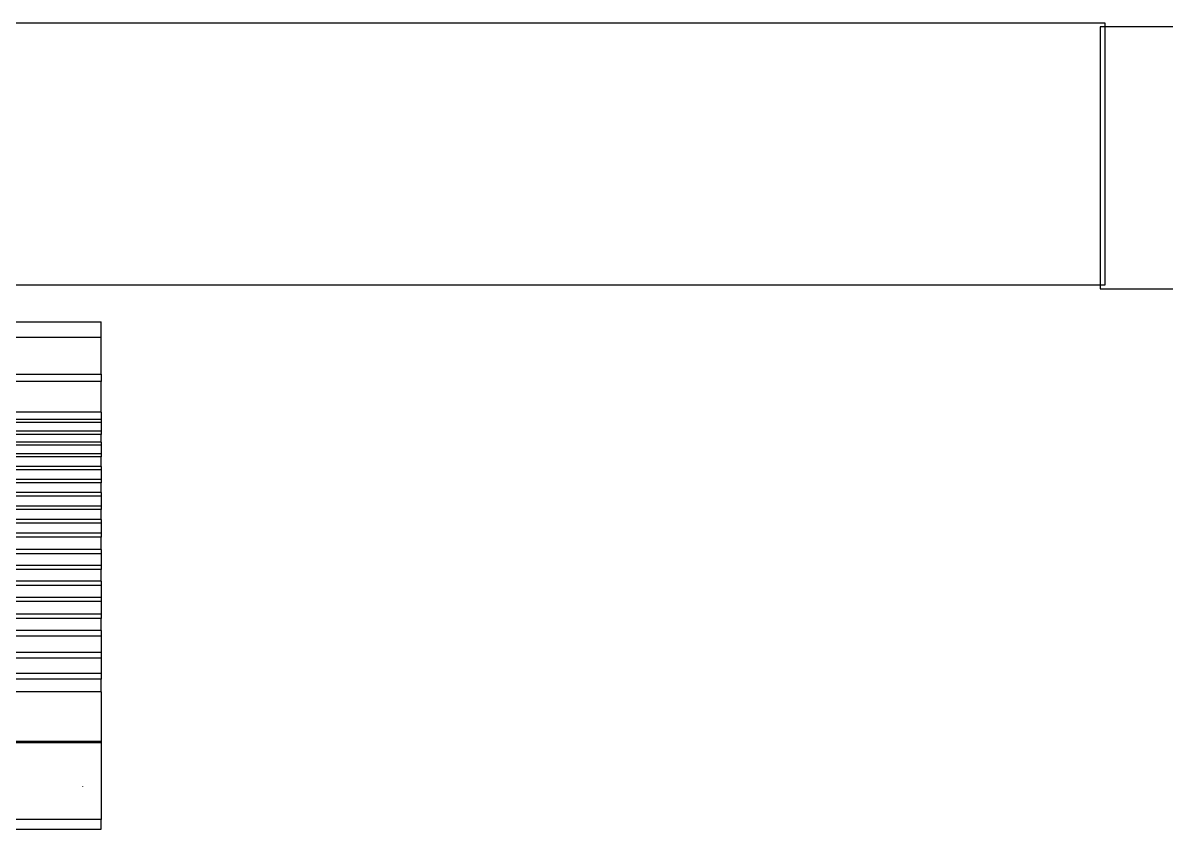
# Model space of a CAD drawing. Header units: inches. Extents: x -106706990 to 300603, y -86718466 to 1728185.
# Drawn here: x 29170 to 29824, y 43893 to 44354 of the extents above; entities that cross this region are included whole.
import ezdxf

# ---------------------------------------------------------------- set-up
doc = ezdxf.new("R2010")
doc.units = ezdxf.units.IN
doc.header["$MEASUREMENT"] = 0
for name, color, linetype in [('A-WALL', 1, 'Continuous'), ('A-WIN', 9, 'Continuous'), ('Edges', 7, 'Continuous')]:
    doc.layers.add(name, color=color, linetype=linetype)

# ---------------------------------------------------------------- blocks, each defined once
blk = doc.blocks.new('A$C04C40081')
at = {"layer": 'A-WIN', "color": 8}
for p, q in [((850, 150), (50, 150)), ((850, 75), (50, 75)), ((850, 0), (50, 0))]:
    blk.add_line(p, q, dxfattribs=at)
at = {"layer": 'A-WIN', "color": 8, "linetype": 'Continuous'}
for points in [[(50, 150), (0, 150), (0, 0), (50, 0)], [(850, 150), (900, 150), (900, 0), (850, 0)]]:
    blk.add_lwpolyline(points, close=True, dxfattribs=at)
blk = doc.blocks.new('air con')
at = {"layer": 'Edges'}
for p, q in [((71.402, 41.898), (152.402, 41.898)), ((152.402, 41.095), (152.402, 41.898)), ((71.402, 41.095), (152.402, 41.095)), ((152.402, 39.122), (152.402, 41.095)), ((71.402, 39.122), (152.402, 39.122)), ((152.402, 39.122), (152.402, 38.724)), ((152.402, 38.724), (71.402, 38.724)), ((152.402, 37.092), (152.402, 38.724)), ((152.402, 37.092), (71.402, 37.092)), ((152.402, 36.701), (71.402, 36.701)), ((152.402, 36.542), (71.402, 36.542)), ((152.402, 37.092), (152.402, 36.701)), ((152.402, 36.701), (152.402, 36.542)), ((152.402, 36.542), (152.402, 36.078)), ((152.402, 36.078), (71.402, 36.078)), ((152.402, 35.914), (71.402, 35.914)), ((152.402, 36.078), (152.402, 35.914)), ((152.402, 35.493), (152.402, 35.914)), ((152.402, 35.493), (71.402, 35.493)), ((152.402, 35.34), (71.402, 35.34)), ((152.402, 35.493), (152.402, 35.34)), ((152.402, 35.34), (152.402, 34.877)), ((152.402, 34.877), (71.402, 34.877)), ((152.402, 34.709), (71.402, 34.709)), ((152.402, 34.877), (152.402, 34.709)), ((152.402, 34.207), (152.402, 34.709)), ((152.402, 34.207), (71.402, 34.207)), ((152.402, 34.207), (152.402, 34.022)), ((152.402, 34.022), (71.402, 34.022)), ((152.402, 33.51), (71.402, 33.51)), ((152.402, 34.022), (152.402, 33.51)), ((152.402, 33.51), (152.402, 33.335)), ((152.402, 33.335), (71.402, 33.335)), ((152.402, 32.826), (152.402, 33.335)), ((152.402, 32.826), (71.402, 32.826)), ((152.402, 32.625), (71.402, 32.625)), ((152.402, 32.826), (152.402, 32.625)), ((152.402, 32.625), (152.402, 32.098)), ((152.402, 32.098), (71.402, 32.098)), ((152.402, 31.911), (71.402, 31.911)), ((152.402, 32.098), (152.402, 31.911)), ((152.402, 31.378), (152.402, 31.911)), ((152.402, 31.378), (71.402, 31.378)), ((152.402, 31.189), (71.402, 31.189)), ((152.402, 31.378), (152.402, 31.189)), ((152.402, 31.189), (152.402, 30.654)), ((152.402, 30.654), (71.402, 30.654)), ((152.402, 30.439), (71.402, 30.439)), ((152.402, 30.654), (152.402, 30.439)), ((152.402, 29.791), (152.402, 30.439)), ((152.402, 29.791), (71.402, 29.791)), ((152.402, 29.562), (71.402, 29.562)), ((152.402, 29.791), (152.402, 29.562)), ((152.402, 29.562), (152.402, 28.935)), ((152.402, 28.935), (71.402, 28.935)), ((152.402, 28.714), (71.402, 28.714)), ((152.402, 28.935), (152.402, 28.714)), ((152.402, 28.092), (152.402, 28.714)), ((152.402, 28.092), (71.402, 28.092)), ((152.402, 28.092), (152.402, 27.871)), ((152.402, 27.871), (71.402, 27.871)), ((152.402, 27.871), (152.402, 27.226)), ((152.402, 27.226), (71.402, 27.226)), ((152.402, 27.024), (71.402, 27.024)), ((152.402, 27.226), (152.402, 27.024)), ((152.402, 27.024), (152.402, 26.349)), ((152.402, 26.349), (71.402, 26.349)), ((152.402, 26.349), (152.402, 26.117)), ((152.402, 26.117), (71.402, 26.117)), ((152.402, 25.469), (152.402, 26.117)), ((152.402, 25.469), (71.402, 25.469)), ((152.402, 25.162), (71.402, 25.162)), ((152.402, 25.469), (152.402, 25.162)), ((152.402, 25.162), (152.402, 24.304)), ((152.402, 24.304), (71.402, 24.304)), ((152.402, 24.002), (71.402, 24.002)), ((152.402, 24.304), (152.402, 24.002)), ((152.402, 24.002), (152.402, 23.184)), ((152.402, 23.184), (71.402, 23.184)), ((152.402, 23.184), (152.402, 22.883)), ((152.402, 22.883), (71.402, 22.883)), ((152.402, 22.213), (152.402, 22.883)), ((152.402, 22.213), (71.402, 22.213)), ((152.402, 22.213), (152.402, 19.568)), ((152.402, 19.568), (71.402, 19.568)), ((152.402, 19.493), (71.402, 19.493)), ((152.402, 19.568), (152.402, 19.493)), ((152.402, 19.493), (152.402, 15.42)), ((151.402, 17.184), (151.402, 17.175)), ((152.402, 15.42), (146.468, 15.42)), ((152.402, 14.898), (152.402, 15.42)), ((71.402, 14.898), (152.402, 14.898))]:
    blk.add_line(p, q, dxfattribs=at)

msp = doc.modelspace()

# ---------------------------------------------------------------- linework, layer by layer
at = {"layer": 'A-WALL', "color": 8, "linetype": 'Continuous', "ltscale": 900}
for p, q in [((27388.78, 44354.44), (29788.78, 44354.44)), ((29788.78, 44354.44), (29788.78, 44204.44)), ((29788.78, 44204.44), (27388.78, 44204.44))]:
    msp.add_line(p, q, dxfattribs=at)

# ---------------------------------------------------------------- block references
at = {"xscale": 10.74849191040555, "yscale": 10.74849191040555, "zscale": 10.74849191040555}
msp.add_blockref('air con', (27576.56, 43732.98), dxfattribs=at)
at = {"layer": 'A-WIN', "color": 8}
msp.add_blockref('A$C04C40081', (29786.19, 44202.22), dxfattribs=at)

doc.saveas('drawing.dxf')
